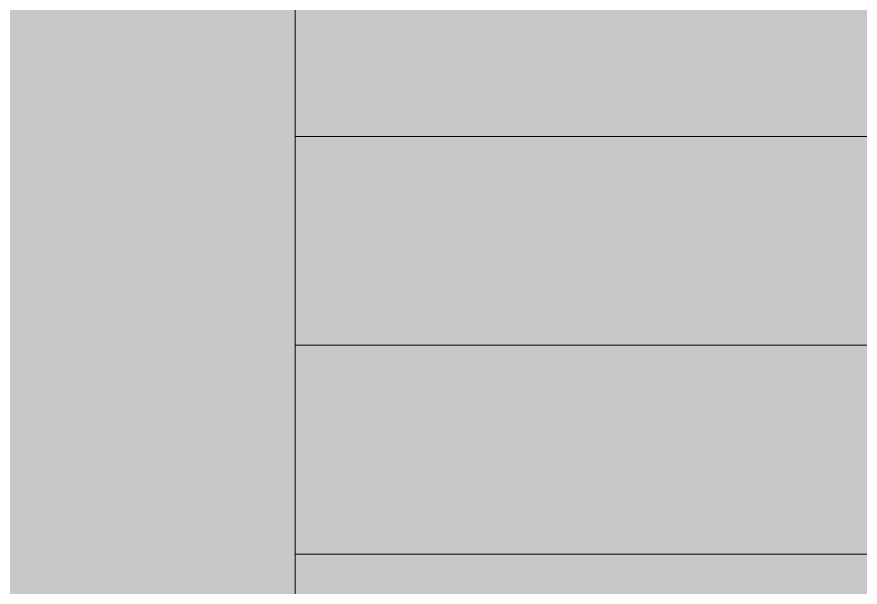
# Model space of a CAD drawing. Header units: millimetres. Extents: x -155050 to -36395, y -2753 to 7638.
# Drawn here: x -81857 to -80847, y -290 to 393 of the extents above; entities that cross this region are included whole.
import ezdxf

# ---------------------------------------------------------------- set-up
doc = ezdxf.new("R2010")
doc.units = ezdxf.units.MM
doc.layers.add('A-DOOR', color=7, linetype='Continuous', lineweight=9)
doc.layers.add('A-WALL', color=7, linetype='Continuous', lineweight=9)
doc.layers.add('A-DOOR-5', color=7, linetype='Continuous', lineweight=9, true_color=0xf7f7ef)
doc.layers.add('A-WALL-1', color=7, linetype='Continuous', lineweight=9, true_color=0xd7d5cb)

# ---------------------------------------------------------------- blocks, each defined once
blk = doc.blocks.new('M_Vrata_ výsuvná_ sekční - 3000X4000 MM-499574-Řez 4')
at = {"layer": 'A-DOOR-5'}
blk.add_hatch(color=256, dxfattribs=at).paths.add_polyline_path([(-193437.3, -750), (-193133.2, -750), (-193133.2, -738), (-193008.1, -738), (-193008.1, -450), (-192979.2, -450), (-192979.2, 1700), (-192988.2, 1700), (-192988.2, 2750), (-196979.2, 2750), (-196979.2, -738), (-196843.2, -738), (-196843.2, -750), (-193788.7, -750)])
at = {"layer": 'A-DOOR'}
for p, q in [((-192979.2, 250), (-196979.2, 250)), ((-192979.2, 0), (-196979.2, 0)), ((-192979.2, -250), (-196979.2, -250))]:
    blk.add_line(p, q, dxfattribs=at)

msp = doc.modelspace()

# ---------------------------------------------------------------- hatches: boundary and pattern name
at = {"layer": 'A-WALL-1'}
h = msp.add_hatch(color=256, dxfattribs=at)
h.paths.add_polyline_path([(-72710.7, -450), (-72539.7, -450), (-72539.7, 550), (-77523.2, 550), (-77523.2, -450), (-73413.4, -450)])
h.paths.add_polyline_path([(-84481.9, -450), (-81523.2, -450), (-81523.2, 550), (-84502.2, 550), (-84502.2, -450)])
h.paths.add_polyline_path([(-65595.3, -450), (-65559.7, -450), (-65559.7, 550), (-68539.7, 550), (-68539.7, -450), (-65639.2, -450)])

# ---------------------------------------------------------------- linework, layer by layer
at = {"layer": 'A-WALL'}
msp.add_line((-81523.2, -450), (-81523.2, 1700), dxfattribs=at)

# ---------------------------------------------------------------- block references
at = {"layer": 'A-DOOR'}
msp.add_blockref('M_Vrata_ výsuvná_ sekční - 3000X4000 MM-499574-Řez 4', (115456, 0), dxfattribs=at)

doc.saveas('drawing.dxf')
